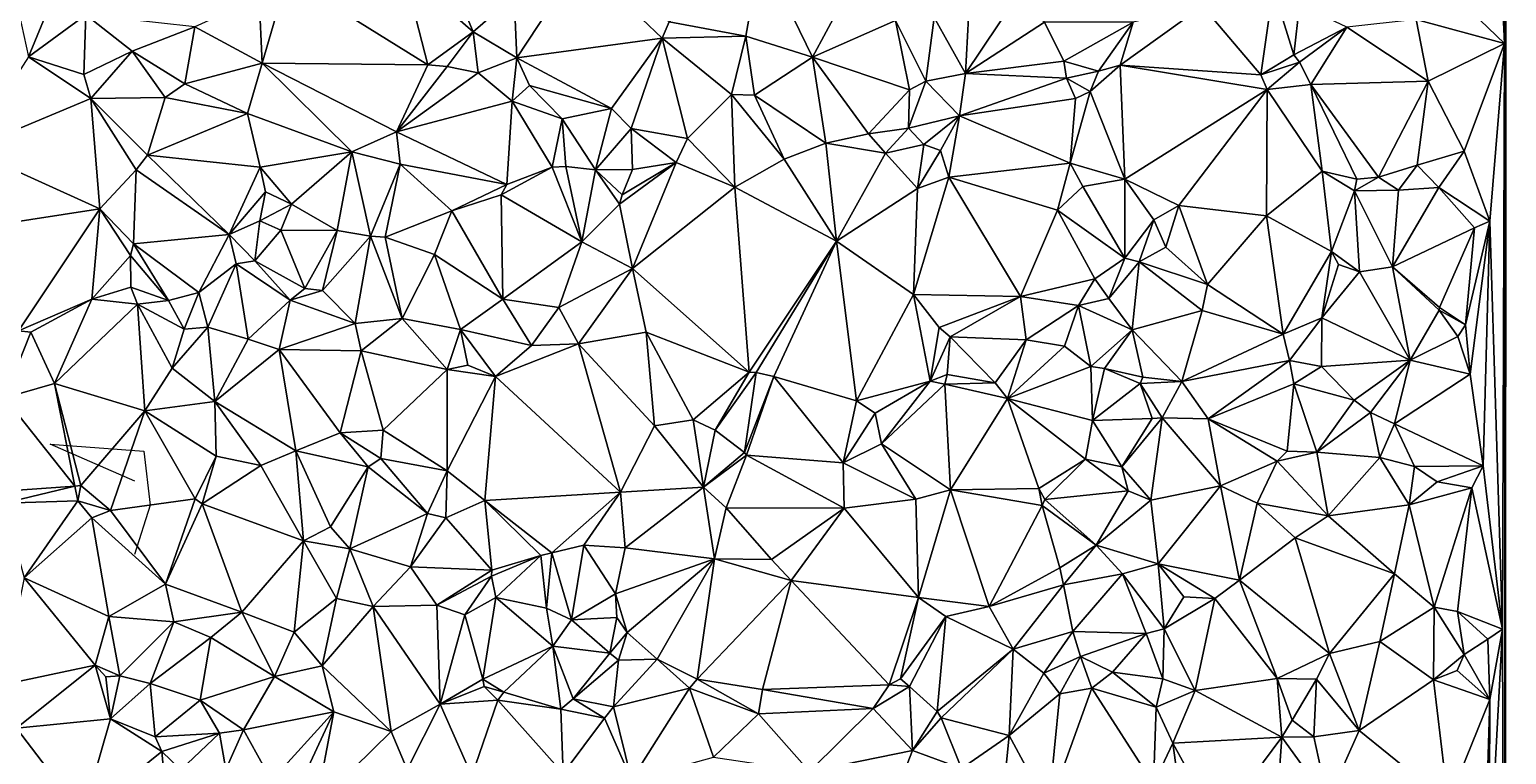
# Model space of a CAD drawing. Header units: metres. Extents: x -15 to 15, y -15 to 14.9.
# Drawn here: x -3.35 to 14.98, y -5.2 to 3.79 of the extents above; entities that cross this region are included whole.
import ezdxf

# ---------------------------------------------------------------- set-up
doc = ezdxf.new("R2010")
doc.units = ezdxf.units.M
doc.layers.add('CRACKS', color=1, linetype='Continuous')
doc.layers.add('STREET_MESH', color=7, linetype='Continuous')

msp = doc.modelspace()

# ---------------------------------------------------------------- linework, layer by layer
at = {"layer": 'CRACKS'}
msp.add_polyline3d([(-2.038, -1.812, 0.1), (-3.089, -1.355, 0.1), (-1.926, -1.44, 0.1), (-1.847, -2.111, 0.1), (-2.041, -2.725, 0.1)], dxfattribs=at)
at = {"layer": 'STREET_MESH'}
for points in [[(14.891, 5.131), (14.961, 3.619), (14.984, 7.449)], [(14.961, 3.619), (14.969, -14.128), (14.984, 7.449)], [(14.154, 4.396), (14.961, 3.619), (14.891, 5.131)], [(1.698, 4.873), (1.3, 4.518), (2.159, 3.762)], [(1.698, 4.873), (2.159, 3.762), (2.668, 4.208)], [(4.594, 3.889), (5.546, 3.71), (5.731, 4.767)], [(5.546, 3.71), (6.373, 3.448), (5.731, 4.767)], [(6.373, 3.448), (6.88, 4.398), (5.731, 4.767)], [(-2.907, 4.549), (-3.618, 4.65), (-3.359, 3.452)], [(3.495, 4.65), (2.668, 4.208), (2.703, 3.439)], [(3.495, 4.65), (2.703, 3.439), (4.506, 3.686)], [(4.594, 3.889), (3.495, 4.65), (4.506, 3.686)], [(-2.646, 3.974), (-2.907, 4.549), (-3.359, 3.452)], [(-0.149, 4.441), (-0.494, 4.188), (-0.458, 3.376)], [(1.597, 3.355), (-0.149, 4.441), (-0.458, 3.376)], [(1.3, 4.518), (-0.149, 4.441), (1.597, 3.355)], [(2.159, 3.762), (1.3, 4.518), (1.597, 3.355)], [(7.403, 3.904), (6.88, 4.398), (6.373, 3.448)], [(12.089, 4.307), (11.211, 4.081), (11.937, 3.228)], [(12.345, 3.479), (12.089, 4.307), (11.937, 3.228)], [(12.089, 4.307), (12.345, 3.479), (12.415, 4.098)], [(14.154, 4.396), (13.864, 3.916), (14.961, 3.619)], [(-0.494, 4.188), (-1.293, 3.827), (-0.458, 3.376)], [(2.668, 4.208), (2.159, 3.762), (2.703, 3.439)], [(8.322, 4.178), (7.883, 3.943), (8.272, 3.247)], [(8.895, 4.182), (8.322, 4.178), (8.272, 3.247)], [(9.249, 3.882), (8.895, 4.182), (8.272, 3.247)], [(11.211, 4.081), (10.191, 3.35), (11.937, 3.228)], [(10.191, 3.35), (11.211, 4.081), (10.351, 3.883)], [(12.345, 3.479), (13.002, 3.822), (12.415, 4.098)], [(-2.67, 3.233), (-2.646, 3.974), (-3.359, 3.452)], [(-2.646, 3.974), (-2.67, 3.233), (-2.072, 3.523)], [(-1.293, 3.827), (-2.646, 3.974), (-2.072, 3.523)], [(5.546, 3.71), (4.594, 3.889), (4.506, 3.686)], [(7.576, 3.044), (7.403, 3.904), (6.373, 3.448)], [(7.883, 3.943), (7.403, 3.904), (7.778, 3.153)], [(7.778, 3.153), (7.403, 3.904), (7.576, 3.044)], [(7.883, 3.943), (7.778, 3.153), (8.272, 3.247)], [(9.493, 3.398), (9.249, 3.882), (8.272, 3.247)], [(9.249, 3.882), (9.493, 3.398), (10.351, 3.883)], [(9.493, 3.398), (9.92, 3.276), (10.351, 3.883)], [(9.92, 3.276), (10.191, 3.35), (10.351, 3.883)], [(13.002, 3.822), (14.012, 3.152), (13.864, 3.916)], [(13.864, 3.916), (14.012, 3.152), (14.961, 3.619)], [(-1.419, 3.117), (-1.293, 3.827), (-2.072, 3.523)], [(-1.293, 3.827), (-1.419, 3.117), (-0.458, 3.376)], [(2.159, 3.762), (1.597, 3.355), (1.839, 3.334)], [(2.221, 3.253), (2.159, 3.762), (1.839, 3.334)], [(2.159, 3.762), (2.221, 3.253), (2.703, 3.439)], [(2.703, 3.439), (3.879, 2.811), (4.506, 3.686)], [(3.879, 2.811), (4.121, 2.562), (4.506, 3.686)], [(4.121, 2.562), (4.821, 2.439), (4.506, 3.686)], [(5.367, 2.984), (5.546, 3.71), (4.506, 3.686)], [(4.821, 2.439), (5.367, 2.984), (4.506, 3.686)], [(5.653, 2.978), (5.546, 3.71), (5.367, 2.984)], [(5.546, 3.71), (5.653, 2.978), (6.373, 3.448)], [(13.002, 3.822), (12.345, 3.479), (12.417, 3.387)], [(12.555, 3.109), (13.002, 3.822), (12.417, 3.387)], [(13.002, 3.822), (12.555, 3.109), (14.012, 3.152)], [(-2.072, 3.523), (-2.67, 3.233), (-2.586, 2.938)], [(-1.663, 2.948), (-2.072, 3.523), (-2.586, 2.938)], [(-1.663, 2.948), (-1.419, 3.117), (-2.072, 3.523)], [(14.012, 3.152), (14.458, 2.282), (14.961, 3.619)], [(14.458, 2.282), (14.776, 1.412), (14.961, 3.619)], [(14.961, 3.619), (14.776, 1.412), (14.933, -3.648)], [(14.969, -14.128), (14.961, 3.619), (14.933, -3.648)], [(-2.586, 2.938), (-3.359, 3.452), (-4.098, 2.304)], [(-2.67, 3.233), (-3.359, 3.452), (-2.586, 2.938)], [(-1.419, 3.117), (-0.64, 2.75), (-0.458, 3.376)], [(-0.64, 2.75), (0.655, 2.273), (-0.458, 3.376)], [(1.209, 2.521), (1.597, 3.355), (-0.458, 3.376)], [(0.655, 2.273), (1.209, 2.521), (-0.458, 3.376)], [(1.597, 3.355), (1.209, 2.521), (1.839, 3.334)], [(1.209, 2.521), (2.221, 3.253), (1.839, 3.334)], [(2.221, 3.253), (2.645, 2.903), (2.703, 3.439)], [(2.645, 2.903), (2.86, 3.099), (2.703, 3.439)], [(2.86, 3.099), (3.879, 2.811), (2.703, 3.439)], [(6.373, 3.448), (5.653, 2.978), (6.539, 2.383)], [(7.066, 2.497), (6.373, 3.448), (6.539, 2.383)], [(7.066, 2.497), (7.576, 3.044), (6.373, 3.448)], [(9.524, 3.188), (9.493, 3.398), (8.272, 3.247)], [(9.493, 3.398), (9.524, 3.188), (9.92, 3.276)], [(10.191, 3.35), (9.816, 3.025), (10.249, 1.933)], [(9.92, 3.276), (9.816, 3.025), (10.191, 3.35)], [(12.016, 3.048), (10.191, 3.35), (10.249, 1.933)], [(10.191, 3.35), (12.016, 3.048), (11.937, 3.228)], [(12.417, 3.387), (12.345, 3.479), (11.937, 3.228)], [(12.016, 3.048), (12.417, 3.387), (11.937, 3.228)], [(12.555, 3.109), (12.417, 3.387), (12.016, 3.048)], [(-1.663, 2.948), (-0.64, 2.75), (-1.419, 3.117)], [(2.645, 2.903), (2.221, 3.253), (1.209, 2.521)], [(7.562, 2.567), (7.778, 3.153), (7.576, 3.044)], [(7.778, 3.153), (7.562, 2.567), (8.195, 2.723)], [(7.778, 3.153), (8.195, 2.723), (8.272, 3.247)], [(8.195, 2.723), (9.524, 3.188), (8.272, 3.247)], [(9.634, 2.937), (9.524, 3.188), (8.195, 2.723)], [(9.92, 3.276), (9.524, 3.188), (9.816, 3.025)], [(9.524, 3.188), (9.634, 2.937), (9.816, 3.025)], [(12.555, 3.109), (13.395, 1.959), (14.012, 3.152)], [(13.395, 1.959), (13.876, 2.11), (14.012, 3.152)], [(13.876, 2.11), (14.458, 2.282), (14.012, 3.152)], [(-2.473, 1.568), (-2.586, 2.938), (-4.098, 2.304)], [(-1.663, 2.948), (-2.586, 2.938), (-1.883, 2.234)], [(-2.586, 2.938), (-2.023, 2.052), (-1.883, 2.234)], [(-2.473, 1.568), (-2.023, 2.052), (-2.586, 2.938)], [(-0.64, 2.75), (-1.663, 2.948), (-1.883, 2.234)], [(3.267, 2.685), (2.86, 3.099), (2.645, 2.903)], [(2.86, 3.099), (3.267, 2.685), (3.879, 2.811)], [(4.821, 2.439), (5.408, 1.834), (5.367, 2.984)], [(5.408, 1.834), (6.02, 2.182), (5.367, 2.984)], [(6.02, 2.182), (5.653, 2.978), (5.367, 2.984)], [(5.653, 2.978), (6.02, 2.182), (6.539, 2.383)], [(7.066, 2.497), (7.562, 2.567), (7.576, 3.044)], [(9.634, 2.937), (8.195, 2.723), (9.568, 2.134)], [(9.816, 3.025), (9.568, 2.134), (10.249, 1.933)], [(9.816, 3.025), (9.634, 2.937), (9.568, 2.134)], [(10.919, 1.609), (12.016, 3.048), (10.249, 1.933)], [(10.919, 1.609), (12.006, 1.48), (12.016, 3.048)], [(12.016, 3.048), (12.006, 1.48), (12.699, 2.035)], [(12.555, 3.109), (12.016, 3.048), (12.699, 2.035)], [(13.127, 1.935), (12.555, 3.109), (12.699, 2.035)], [(13.395, 1.959), (12.555, 3.109), (13.127, 1.935)], [(-0.483, 2.084), (-0.64, 2.75), (-1.883, 2.234)], [(0.655, 2.273), (-0.64, 2.75), (-0.483, 2.084)], [(2.645, 2.903), (1.209, 2.521), (2.577, 1.869)], [(3.141, 2.082), (2.645, 2.903), (2.577, 1.869)], [(3.141, 2.082), (3.267, 2.685), (2.645, 2.903)], [(3.267, 2.685), (3.679, 2.049), (3.879, 2.811)], [(3.679, 2.049), (4.121, 2.562), (3.879, 2.811)], [(3.267, 2.685), (3.141, 2.082), (3.312, 2.092)], [(3.679, 2.049), (3.267, 2.685), (3.312, 2.092)], [(7.277, 2.256), (7.562, 2.567), (7.066, 2.497)], [(7.562, 2.567), (7.277, 2.256), (7.755, 2.366)], [(7.562, 2.567), (7.755, 2.366), (8.195, 2.723)], [(7.755, 2.366), (7.961, 2.29), (8.195, 2.723)], [(8.195, 2.723), (7.961, 2.29), (8.063, 1.959)], [(9.568, 2.134), (8.195, 2.723), (8.063, 1.959)], [(1.209, 2.521), (0.655, 2.273), (1.253, 2.12)], [(2.577, 1.869), (1.209, 2.521), (1.253, 2.12)], [(4.121, 2.562), (3.679, 2.049), (4.139, 2.054)], [(4.121, 2.562), (4.679, 2.142), (4.821, 2.439)], [(4.679, 2.142), (4.121, 2.562), (4.139, 2.054)], [(4.821, 2.439), (4.679, 2.142), (5.408, 1.834)], [(6.02, 2.182), (6.669, 1.165), (6.539, 2.383)], [(7.277, 2.256), (7.066, 2.497), (6.539, 2.383)], [(6.669, 1.165), (7.277, 2.256), (6.539, 2.383)], [(-4.644, 1.233), (-2.473, 1.568), (-4.098, 2.304)], [(-2.023, 2.052), (-0.866, 1.248), (-1.883, 2.234)], [(-0.866, 1.248), (-0.483, 2.084), (-1.883, 2.234)], [(0.655, 2.273), (-0.483, 2.084), (-0.094, 1.624)], [(0.474, 1.298), (0.655, 2.273), (-0.094, 1.624)], [(0.655, 2.273), (0.474, 1.298), (0.887, 1.226)], [(0.655, 2.273), (0.887, 1.226), (1.253, 2.12)], [(7.676, 1.821), (7.277, 2.256), (6.669, 1.165)], [(7.277, 2.256), (7.676, 1.821), (7.755, 2.366)], [(7.676, 1.821), (7.961, 2.29), (7.755, 2.366)], [(7.961, 2.29), (7.676, 1.821), (8.063, 1.959)], [(14.458, 2.282), (13.876, 2.11), (14.146, 1.832)], [(14.776, 1.412), (14.458, 2.282), (14.146, 1.832)], [(-2.473, 1.568), (-2.056, 1.132), (-2.023, 2.052)], [(-2.056, 1.132), (-0.866, 1.248), (-2.023, 2.052)], [(-0.866, 1.248), (-0.415, 1.779), (-0.483, 2.084)], [(-0.483, 2.084), (-0.415, 1.779), (-0.094, 1.624)], [(0.887, 1.226), (1.067, 1.214), (1.253, 2.12)], [(1.067, 1.214), (1.895, 1.542), (1.253, 2.12)], [(1.895, 1.542), (2.577, 1.869), (1.253, 2.12)], [(3.141, 2.082), (2.507, 1.742), (3.509, 1.157)], [(2.507, 1.742), (3.141, 2.082), (2.577, 1.869)], [(3.141, 2.082), (3.509, 1.157), (3.312, 2.092)], [(3.509, 1.157), (3.679, 2.049), (3.312, 2.092)], [(3.978, 1.623), (3.679, 2.049), (3.509, 1.157)], [(4.139, 2.054), (3.679, 2.049), (4.011, 1.742)], [(3.679, 2.049), (3.978, 1.623), (4.011, 1.742)], [(3.978, 1.623), (4.679, 2.142), (4.011, 1.742)], [(4.679, 2.142), (3.978, 1.623), (4.137, 0.828)], [(4.679, 2.142), (4.139, 2.054), (4.011, 1.742)], [(4.679, 2.142), (4.137, 0.828), (5.408, 1.834)], [(6.02, 2.182), (5.408, 1.834), (6.669, 1.165)], [(9.412, 1.551), (9.568, 2.134), (8.063, 1.959)], [(9.412, 1.551), (9.725, 1.844), (9.568, 2.134)], [(9.568, 2.134), (9.725, 1.844), (10.249, 1.933)], [(12.006, 1.48), (12.812, 1.039), (12.699, 2.035)], [(12.812, 1.039), (13.098, 1.791), (12.699, 2.035)], [(13.098, 1.791), (13.127, 1.935), (12.699, 2.035)], [(13.876, 2.11), (13.395, 1.959), (13.646, 1.799)], [(13.876, 2.11), (13.646, 1.799), (14.146, 1.832)], [(1.895, 1.542), (2.507, 1.742), (2.577, 1.869)], [(4.137, 0.828), (5.586, -0.461), (5.408, 1.834)], [(5.408, 1.834), (5.586, -0.461), (6.669, 1.165)], [(7.676, 1.821), (7.625, 0.502), (8.063, 1.959)], [(7.625, 0.502), (8.955, 0.48), (8.063, 1.959)], [(8.955, 0.48), (9.412, 1.551), (8.063, 1.959)], [(10.246, 0.953), (9.725, 1.844), (9.412, 1.551)], [(9.725, 1.844), (10.246, 0.953), (10.249, 1.933)], [(10.246, 0.953), (10.609, 1.43), (10.249, 1.933)], [(10.609, 1.43), (10.919, 1.609), (10.249, 1.933)], [(13.395, 1.959), (13.098, 1.791), (13.646, 1.799)], [(13.098, 1.791), (13.395, 1.959), (13.127, 1.935)], [(-0.866, 1.248), (-0.487, 1.419), (-0.415, 1.779)], [(-0.415, 1.779), (-0.487, 1.419), (-0.094, 1.624)], [(2.507, 1.742), (1.895, 1.542), (2.528, 0.447)], [(3.509, 1.157), (2.507, 1.742), (2.528, 0.447)], [(7.625, 0.502), (7.676, 1.821), (6.669, 1.165)], [(13.16, 0.786), (13.098, 1.791), (12.812, 1.039)], [(13.646, 1.799), (13.098, 1.791), (13.569, 0.848)], [(13.098, 1.791), (13.16, 0.786), (13.569, 0.848)], [(14.146, 1.832), (13.646, 1.799), (13.569, 0.848)], [(14.589, 1.33), (14.146, 1.832), (13.569, 0.848)], [(14.589, 1.33), (14.776, 1.412), (14.146, 1.832)], [(-4.644, 1.233), (-3.481, 0.051), (-2.473, 1.568)], [(-2.473, 1.568), (-3.481, 0.051), (-2.57, 0.447)], [(-2.093, 0.988), (-2.473, 1.568), (-2.57, 0.447)], [(-2.093, 0.988), (-2.056, 1.132), (-2.473, 1.568)], [(-0.487, 1.419), (-0.225, 1.301), (-0.094, 1.624)], [(-0.225, 1.301), (0.474, 1.298), (-0.094, 1.624)], [(1.895, 1.542), (1.067, 1.214), (1.682, 1)], [(2.528, 0.447), (1.895, 1.542), (1.682, 1)], [(4.137, 0.828), (3.978, 1.623), (3.509, 1.157)], [(9.412, 1.551), (8.955, 0.48), (9.877, 0.697)], [(10.246, 0.953), (9.412, 1.551), (9.877, 0.697)], [(10.919, 1.609), (10.609, 1.43), (10.755, 1.093)], [(11.273, 0.629), (10.919, 1.609), (10.755, 1.093)], [(11.273, 0.629), (12.006, 1.48), (10.919, 1.609)], [(12.006, 1.48), (11.273, 0.629), (12.212, 0.011)], [(12.812, 1.039), (12.006, 1.48), (12.212, 0.011)], [(-0.551, 0.923), (-0.487, 1.419), (-0.866, 1.248)], [(-0.225, 1.301), (-0.487, 1.419), (-0.551, 0.923)], [(-0.225, 1.301), (-0.551, 0.923), (0.072, 0.579)], [(0.474, 1.298), (-0.225, 1.301), (0.072, 0.579)], [(0.474, 1.298), (0.072, 0.579), (0.292, 0.552)], [(0.887, 1.226), (0.474, 1.298), (0.292, 0.552)], [(10.246, 0.953), (10.426, 0.909), (10.609, 1.43)], [(10.609, 1.43), (10.426, 0.909), (10.755, 1.093)], [(14.152, 0.343), (14.589, 1.33), (13.569, 0.848)], [(14.589, 1.33), (14.152, 0.343), (14.475, 0.128)], [(14.532, -0.486), (14.776, 1.412), (14.475, 0.128)], [(14.776, 1.412), (14.589, 1.33), (14.475, 0.128)], [(14.695, -1.622), (14.776, 1.412), (14.532, -0.486)], [(14.776, 1.412), (14.695, -1.622), (14.933, -3.648)], [(-1.62, 0.43), (-2.056, 1.132), (-2.093, 0.988)], [(-1.245, 0.527), (-0.866, 1.248), (-2.056, 1.132)], [(-1.62, 0.43), (-1.245, 0.527), (-2.056, 1.132)], [(-1.245, 0.527), (-0.781, 0.883), (-0.866, 1.248)], [(-0.781, 0.883), (-0.551, 0.923), (-0.866, 1.248)], [(0.696, 0.145), (0.887, 1.226), (0.292, 0.552)], [(0.696, 0.145), (1.278, 0.207), (0.887, 1.226)], [(1.278, 0.207), (1.067, 1.214), (0.887, 1.226)], [(1.067, 1.214), (1.278, 0.207), (1.682, 1)], [(3.224, 0.344), (3.509, 1.157), (2.528, 0.447)], [(3.224, 0.344), (4.137, 0.828), (3.509, 1.157)], [(5.586, -0.461), (5.672, -0.465), (6.669, 1.165)], [(5.672, -0.465), (5.893, -0.514), (6.669, 1.165)], [(5.893, -0.514), (6.916, -0.817), (6.669, 1.165)], [(6.916, -0.817), (7.625, 0.502), (6.669, 1.165)], [(-2.088, 0.593), (-2.093, 0.988), (-2.57, 0.447)], [(-2.088, 0.593), (-1.62, 0.43), (-2.093, 0.988)], [(-0.551, 0.923), (-0.781, 0.883), (-0.109, 0.434)], [(0.072, 0.579), (-0.551, 0.923), (-0.109, 0.434)], [(1.278, 0.207), (2.004, 0.068), (1.682, 1)], [(2.004, 0.068), (2.528, 0.447), (1.682, 1)], [(10.049, 0.456), (10.246, 0.953), (9.877, 0.697)], [(10.049, 0.456), (10.426, 0.909), (10.246, 0.953)], [(10.426, 0.909), (11.273, 0.629), (10.755, 1.093)], [(12.694, 0.215), (12.812, 1.039), (12.212, 0.011)], [(12.694, 0.215), (12.9, 0.875), (12.812, 1.039)], [(12.9, 0.875), (13.16, 0.786), (12.812, 1.039)], [(-0.781, 0.883), (-1.245, 0.527), (-1.132, 0.1)], [(-0.781, 0.883), (-1.132, 0.1), (-0.632, -0.05)], [(-0.781, 0.883), (-0.632, -0.05), (-0.109, 0.434)], [(4.137, 0.828), (3.224, 0.344), (3.469, -0.108)], [(4.137, 0.828), (3.469, -0.108), (4.306, 0.038)], [(5.586, -0.461), (4.137, 0.828), (4.306, 0.038)], [(10.049, 0.456), (10.337, 0.066), (10.426, 0.909)], [(10.426, 0.909), (10.337, 0.066), (11.208, 0.305)], [(10.426, 0.909), (11.208, 0.305), (11.273, 0.629)], [(13.16, 0.786), (12.9, 0.875), (12.694, 0.215)], [(13.16, 0.786), (12.694, 0.215), (13.789, -0.312)], [(13.569, 0.848), (13.16, 0.786), (13.789, -0.312)], [(14.151, 0.31), (13.569, 0.848), (13.789, -0.312)], [(14.151, 0.31), (14.152, 0.343), (13.569, 0.848)], [(-2.007, 0.385), (-2.088, 0.593), (-2.57, 0.447)], [(-1.62, 0.43), (-2.088, 0.593), (-2.007, 0.385)], [(0.292, 0.552), (0.072, 0.579), (-0.109, 0.434)], [(0.696, 0.145), (0.292, 0.552), (-0.109, 0.434)], [(8.955, 0.48), (9.671, 0.369), (9.877, 0.697)], [(9.671, 0.369), (10.049, 0.456), (9.877, 0.697)], [(11.273, 0.629), (11.208, 0.305), (12.212, 0.011)], [(-3.481, 0.051), (-3.327, 0.035), (-2.57, 0.447)], [(-3.327, 0.035), (-3.037, -0.599), (-2.57, 0.447)], [(-3.037, -0.599), (-2.007, 0.385), (-2.57, 0.447)], [(-2.007, 0.385), (-3.037, -0.599), (-1.914, -0.94)], [(-1.62, 0.43), (-2.007, 0.385), (-1.428, 0.074)], [(-1.575, -0.411), (-2.007, 0.385), (-1.914, -0.94)], [(-2.007, 0.385), (-1.575, -0.411), (-1.428, 0.074)], [(-1.245, 0.527), (-1.62, 0.43), (-1.428, 0.074)], [(-1.132, 0.1), (-1.245, 0.527), (-1.428, 0.074)], [(-0.109, 0.434), (-0.632, -0.05), (-0.246, -0.179)], [(0.696, 0.145), (-0.109, 0.434), (-0.246, -0.179)], [(2.004, 0.068), (2.886, -0.128), (2.528, 0.447)], [(2.886, -0.128), (3.224, 0.344), (2.528, 0.447)], [(6.916, -0.817), (7.834, -0.57), (7.625, 0.502)], [(7.834, -0.57), (7.944, 0.096), (7.625, 0.502)], [(7.944, 0.096), (8.955, 0.48), (7.625, 0.502)], [(7.944, 0.096), (8.08, -0.021), (8.955, 0.48)], [(8.955, 0.48), (8.08, -0.021), (9.024, -0.061)], [(9.671, 0.369), (8.955, 0.48), (9.024, -0.061)], [(9.501, -0.136), (9.671, 0.369), (9.024, -0.061)], [(9.671, 0.369), (9.501, -0.136), (9.827, -0.39)], [(10.337, 0.066), (10.049, 0.456), (9.671, 0.369)], [(10.337, 0.066), (9.671, 0.369), (9.827, -0.39)], [(0.769, -0.197), (1.278, 0.207), (0.696, 0.145)], [(0.769, -0.197), (1.839, -0.427), (1.278, 0.207)], [(1.278, 0.207), (1.839, -0.427), (2.004, 0.068)], [(3.224, 0.344), (2.886, -0.128), (3.469, -0.108)], [(11.208, 0.305), (10.337, 0.066), (10.954, -0.575)], [(12.212, 0.011), (11.208, 0.305), (10.954, -0.575)], [(12.29, -0.314), (12.694, 0.215), (12.212, 0.011)], [(12.694, 0.215), (12.29, -0.314), (12.687, -0.391)], [(12.694, 0.215), (12.687, -0.391), (13.789, -0.312)], [(14.379, -0.019), (14.151, 0.31), (13.789, -0.312)], [(14.152, 0.343), (14.151, 0.31), (14.475, 0.128)], [(14.151, 0.31), (14.379, -0.019), (14.475, 0.128)], [(-3.481, 0.051), (-3.65, -0.78), (-3.327, 0.035)], [(-3.327, 0.035), (-3.65, -0.78), (-3.037, -0.599)], [(-1.132, 0.1), (-1.575, -0.411), (-1.046, -0.825)], [(-1.575, -0.411), (-1.132, 0.1), (-1.428, 0.074)], [(-0.632, -0.05), (-1.132, 0.1), (-1.046, -0.825)], [(0.769, -0.197), (0.696, 0.145), (-0.246, -0.179)], [(1.839, -0.427), (2.096, -0.372), (2.004, 0.068)], [(2.886, -0.128), (2.004, 0.068), (2.439, -0.512)], [(2.004, 0.068), (2.096, -0.372), (2.439, -0.512)], [(3.469, -0.108), (4.412, -1.126), (4.306, 0.038)], [(4.412, -1.126), (4.89, -1.05), (4.306, 0.038)], [(4.89, -1.05), (5.586, -0.461), (4.306, 0.038)], [(7.944, 0.096), (7.834, -0.57), (8.08, -0.021)], [(9.995, -0.416), (10.337, 0.066), (9.827, -0.39)], [(9.995, -0.416), (10.47, -0.523), (10.337, 0.066)], [(10.337, 0.066), (10.47, -0.523), (10.954, -0.575)], [(12.29, -0.314), (12.212, 0.011), (10.954, -0.575)], [(14.379, -0.019), (14.532, -0.486), (14.475, 0.128)], [(-0.632, -0.05), (-1.046, -0.825), (-0.246, -0.179)], [(-1.046, -0.825), (-0.041, -1.436), (-0.246, -0.179)], [(-0.041, -1.436), (0.512, -1.213), (-0.246, -0.179)], [(0.512, -1.213), (0.769, -0.197), (-0.246, -0.179)], [(3.987, -1.95), (3.469, -0.108), (2.439, -0.512)], [(3.469, -0.108), (2.886, -0.128), (2.439, -0.512)], [(3.469, -0.108), (3.987, -1.95), (4.412, -1.126)], [(7.834, -0.57), (8.045, -0.489), (8.08, -0.021)], [(8.045, -0.489), (8.637, -0.592), (8.08, -0.021)], [(8.08, -0.021), (8.637, -0.592), (9.024, -0.061)], [(8.637, -0.592), (8.791, -0.786), (9.024, -0.061)], [(8.791, -0.786), (9.501, -0.136), (9.024, -0.061)], [(9.501, -0.136), (8.791, -0.786), (9.827, -0.39)], [(14.532, -0.486), (14.379, -0.019), (13.789, -0.312)], [(0.512, -1.213), (1.043, -1.182), (0.769, -0.197)], [(0.769, -0.197), (1.043, -1.182), (1.839, -0.427)], [(11.284, -1.041), (12.29, -0.314), (10.954, -0.575)], [(12.345, -0.607), (12.29, -0.314), (11.284, -1.041)], [(12.29, -0.314), (12.345, -0.607), (12.687, -0.391)], [(12.687, -0.391), (13.095, -0.808), (13.789, -0.312)], [(13.095, -0.808), (13.297, -0.962), (13.789, -0.312)], [(13.297, -0.962), (13.596, -1.102), (13.789, -0.312)], [(13.596, -1.102), (14.532, -0.486), (13.789, -0.312)], [(-1.046, -0.825), (-1.575, -0.411), (-1.914, -0.94)], [(1.839, -0.427), (1.043, -1.182), (1.836, -1.685)], [(1.839, -0.427), (1.836, -1.685), (2.439, -0.512)], [(2.439, -0.512), (1.836, -1.685), (2.304, -2.051)], [(2.096, -0.372), (1.839, -0.427), (2.439, -0.512)], [(3.987, -1.95), (2.439, -0.512), (2.304, -2.051)], [(4.89, -1.05), (5.162, -1.182), (5.586, -0.461)], [(5.586, -0.461), (5.162, -1.182), (5.672, -0.465)], [(5.162, -1.182), (5.528, -1.457), (5.672, -0.465)], [(5.528, -1.457), (5.893, -0.514), (5.672, -0.465)], [(5.893, -0.514), (5.528, -1.457), (5.553, -1.492)], [(6.753, -1.587), (5.893, -0.514), (5.553, -1.492)], [(6.753, -1.587), (6.916, -0.817), (5.893, -0.514)], [(8.045, -0.489), (7.834, -0.57), (8.014, -0.61)], [(8.637, -0.592), (8.045, -0.489), (8.014, -0.61)], [(9.827, -0.39), (8.791, -0.786), (9.848, -1.062)], [(9.995, -0.416), (9.827, -0.39), (9.848, -1.062)], [(10.44, -0.602), (9.995, -0.416), (9.848, -1.062)], [(9.995, -0.416), (10.44, -0.602), (10.47, -0.523)], [(10.47, -0.523), (10.44, -0.602), (10.954, -0.575)], [(12.345, -0.607), (13.095, -0.808), (12.687, -0.391)], [(13.596, -1.102), (14.695, -1.622), (14.532, -0.486)], [(-3.65, -0.78), (-2.784, -1.874), (-3.037, -0.599)], [(-3.037, -0.599), (-2.71, -1.865), (-1.914, -0.94)], [(-2.784, -1.874), (-2.71, -1.865), (-3.037, -0.599)], [(7.149, -0.968), (7.834, -0.57), (6.916, -0.817)], [(7.23, -1.351), (7.834, -0.57), (7.149, -0.968)], [(8.014, -0.61), (7.834, -0.57), (7.23, -1.351)], [(8.014, -0.61), (7.23, -1.351), (8.086, -1.921)], [(8.637, -0.592), (8.014, -0.61), (8.791, -0.786)], [(8.791, -0.786), (8.014, -0.61), (8.086, -1.921)], [(10.588, -1.036), (10.44, -0.602), (9.848, -1.062)], [(10.44, -0.602), (10.711, -1.027), (10.954, -0.575)], [(10.44, -0.602), (10.588, -1.036), (10.711, -1.027)], [(10.711, -1.027), (11.284, -1.041), (10.954, -0.575)], [(12.261, -1.44), (12.345, -0.607), (11.284, -1.041)], [(12.345, -0.607), (12.261, -1.44), (12.629, -1.453)], [(13.095, -0.808), (12.345, -0.607), (12.629, -1.453)], [(-2.784, -1.874), (-3.65, -0.78), (-3.669, -1.936)], [(-1.027, -1.502), (-1.046, -0.825), (-1.914, -0.94)], [(-0.473, -1.618), (-1.046, -0.825), (-1.027, -1.502)], [(-0.473, -1.618), (-0.041, -1.436), (-1.046, -0.825)], [(7.149, -0.968), (6.916, -0.817), (6.753, -1.587)], [(9.181, -1.903), (8.791, -0.786), (8.086, -1.921)], [(8.791, -0.786), (9.759, -1.542), (9.848, -1.062)], [(9.759, -1.542), (8.791, -0.786), (9.181, -1.903)], [(13.095, -0.808), (12.629, -1.453), (13.297, -0.962)], [(-2.71, -1.865), (-2.341, -2.176), (-1.914, -0.94)], [(-2.341, -2.176), (-1.291, -2.033), (-1.914, -0.94)], [(-1.291, -2.033), (-1.027, -1.502), (-1.914, -0.94)], [(5.021, -1.888), (4.89, -1.05), (4.412, -1.126)], [(5.021, -1.888), (5.162, -1.182), (4.89, -1.05)], [(7.23, -1.351), (7.149, -0.968), (6.753, -1.587)], [(9.759, -1.542), (10.209, -1.634), (9.848, -1.062)], [(10.209, -1.634), (10.588, -1.036), (9.848, -1.062)], [(10.711, -1.027), (10.209, -1.634), (10.569, -2.049)], [(10.588, -1.036), (10.209, -1.634), (10.711, -1.027)], [(11.437, -1.871), (10.711, -1.027), (10.569, -2.049)], [(11.437, -1.871), (11.284, -1.041), (10.711, -1.027)], [(11.437, -1.871), (12.139, -1.566), (11.284, -1.041)], [(12.139, -1.566), (12.261, -1.44), (11.284, -1.041)], [(13.297, -0.962), (12.629, -1.453), (13.411, -1.518)], [(13.596, -1.102), (13.297, -0.962), (13.411, -1.518)], [(0.858, -1.637), (0.512, -1.213), (-0.041, -1.436)], [(1.043, -1.182), (0.512, -1.213), (1.015, -1.53)], [(1.015, -1.53), (0.512, -1.213), (0.858, -1.637)], [(1.043, -1.182), (1.015, -1.53), (1.836, -1.685)], [(3.987, -1.95), (5.021, -1.888), (4.412, -1.126)], [(5.021, -1.888), (5.528, -1.457), (5.162, -1.182)], [(13.844, -1.629), (13.596, -1.102), (13.411, -1.518)], [(14.695, -1.622), (13.596, -1.102), (13.844, -1.629)], [(0.055, -2.555), (-0.041, -1.436), (-0.473, -1.618)], [(-0.041, -1.436), (0.055, -2.555), (0.389, -2.378)], [(0.858, -1.637), (-0.041, -1.436), (0.389, -2.378)], [(5.528, -1.457), (5.021, -1.888), (5.553, -1.492)], [(7.23, -1.351), (6.753, -1.587), (7.653, -2.035)], [(8.086, -1.921), (7.23, -1.351), (7.653, -2.035)], [(12.261, -1.44), (12.139, -1.566), (12.629, -1.453)], [(12.629, -1.453), (12.139, -1.566), (12.771, -2.243)], [(13.411, -1.518), (12.629, -1.453), (12.771, -2.243)], [(-1.291, -2.033), (-1.201, -2.094), (-1.027, -1.502)], [(-1.201, -2.094), (-0.473, -1.618), (-1.027, -1.502)], [(0.055, -2.555), (-0.473, -1.618), (-1.201, -2.094)], [(0.628, -2.654), (0.858, -1.637), (0.389, -2.378)], [(0.858, -1.637), (0.628, -2.654), (1.594, -2.215)], [(1.015, -1.53), (0.858, -1.637), (1.594, -2.215)], [(1.836, -1.685), (1.015, -1.53), (1.594, -2.215)], [(5.021, -1.888), (5.301, -2.143), (5.553, -1.492)], [(5.301, -2.143), (6.764, -2.15), (5.553, -1.492)], [(6.764, -2.15), (6.753, -1.587), (5.553, -1.492)], [(6.753, -1.587), (6.764, -2.15), (7.653, -2.035)], [(9.254, -2.039), (9.759, -1.542), (9.181, -1.903)], [(9.759, -1.542), (9.254, -2.039), (10.291, -1.934)], [(9.759, -1.542), (10.291, -1.934), (10.209, -1.634)], [(10.209, -1.634), (10.291, -1.934), (10.569, -2.049)], [(11.437, -1.871), (11.889, -2.087), (12.139, -1.566)], [(12.139, -1.566), (11.889, -2.087), (12.771, -2.243)], [(13.776, -2.105), (13.411, -1.518), (12.771, -2.243)], [(13.776, -2.105), (13.844, -1.629), (13.411, -1.518)], [(14.125, -1.822), (13.844, -1.629), (13.776, -2.105)], [(14.125, -1.822), (14.695, -1.622), (13.844, -1.629)], [(14.695, -1.622), (14.125, -1.822), (14.556, -1.896)], [(14.695, -1.622), (14.556, -1.896), (14.933, -3.648)], [(1.821, -2.267), (1.836, -1.685), (1.594, -2.215)], [(1.836, -1.685), (1.821, -2.267), (2.304, -2.051)], [(14.125, -1.822), (13.776, -2.105), (14.556, -1.896)], [(-3.659, -2.087), (-2.784, -1.874), (-3.669, -1.936)], [(-3.659, -2.087), (-2.744, -2.057), (-2.784, -1.874)], [(-2.784, -1.874), (-2.744, -2.057), (-2.71, -1.865)], [(-2.71, -1.865), (-2.744, -2.057), (-2.341, -2.176)], [(3.137, -2.703), (3.987, -1.95), (2.304, -2.051)], [(3.137, -2.703), (3.536, -2.606), (3.987, -1.95)], [(3.536, -2.606), (4.048, -2.642), (3.987, -1.95)], [(4.048, -2.642), (5.021, -1.888), (3.987, -1.95)], [(5.021, -1.888), (4.048, -2.642), (5.157, -2.776)], [(5.301, -2.143), (5.021, -1.888), (5.157, -2.776)], [(7.689, -3.258), (8.086, -1.921), (7.653, -2.035)], [(8.086, -1.921), (7.689, -3.258), (8.565, -3.368)], [(9.222, -2.116), (9.181, -1.903), (8.086, -1.921)], [(9.222, -2.116), (8.086, -1.921), (8.565, -3.368)], [(9.222, -2.116), (9.254, -2.039), (9.181, -1.903)], [(9.254, -2.039), (9.894, -2.607), (10.291, -1.934)], [(10.291, -1.934), (9.894, -2.607), (10.569, -2.049)], [(10.662, -2.839), (11.437, -1.871), (10.569, -2.049)], [(11.437, -1.871), (10.662, -2.839), (11.671, -3.041)], [(11.889, -2.087), (11.437, -1.871), (11.671, -3.041)], [(13.776, -2.105), (14.086, -3.378), (14.556, -1.896)], [(14.086, -3.378), (14.376, -3.432), (14.556, -1.896)], [(14.556, -1.896), (14.376, -3.432), (14.933, -3.648)], [(-2.744, -2.057), (-3.659, -2.087), (-3.412, -3.014)], [(-2.57, -2.269), (-2.744, -2.057), (-3.412, -3.014)], [(-2.744, -2.057), (-2.57, -2.269), (-2.341, -2.176)], [(-2.57, -2.269), (-1.659, -3.091), (-2.341, -2.176)], [(-1.659, -3.091), (-1.291, -2.033), (-2.341, -2.176)], [(-1.201, -2.094), (-1.291, -2.033), (-1.659, -3.091)], [(-0.712, -3.438), (-1.201, -2.094), (-1.659, -3.091)], [(-0.712, -3.438), (0.055, -2.555), (-1.201, -2.094)], [(1.821, -2.267), (2.394, -2.919), (2.304, -2.051)], [(2.394, -2.919), (3.001, -2.736), (2.304, -2.051)], [(3.001, -2.736), (3.137, -2.703), (2.304, -2.051)], [(5.865, -2.787), (5.301, -2.143), (5.157, -2.776)], [(6.764, -2.15), (5.301, -2.143), (5.865, -2.787)], [(6.764, -2.15), (5.865, -2.787), (6.105, -3.046)], [(7.689, -3.258), (6.764, -2.15), (6.105, -3.046)], [(6.764, -2.15), (7.689, -3.258), (7.653, -2.035)], [(9.441, -2.888), (9.222, -2.116), (8.565, -3.368)], [(9.254, -2.039), (9.222, -2.116), (9.894, -2.607)], [(9.894, -2.607), (9.222, -2.116), (9.441, -2.888)], [(9.894, -2.607), (10.662, -2.839), (10.569, -2.049)], [(12.362, -2.516), (11.889, -2.087), (11.671, -3.041)], [(11.889, -2.087), (12.362, -2.516), (12.771, -2.243)], [(13.596, -2.965), (13.776, -2.105), (12.771, -2.243)], [(14.086, -3.378), (13.776, -2.105), (13.596, -2.965)], [(-2.57, -2.269), (-3.412, -3.014), (-2.363, -3.494)], [(-1.659, -3.091), (-2.57, -2.269), (-2.363, -3.494)], [(0.055, -2.555), (0.628, -2.654), (0.389, -2.378)], [(0.628, -2.654), (1.383, -2.875), (1.594, -2.215)], [(1.383, -2.875), (1.821, -2.267), (1.594, -2.215)], [(1.821, -2.267), (1.383, -2.875), (2.394, -2.919)], [(12.362, -2.516), (13.596, -2.965), (12.771, -2.243)], [(0.055, -2.555), (-0.712, -3.438), (-0.059, -3.689)], [(0.465, -3.268), (0.055, -2.555), (-0.059, -3.689)], [(0.628, -2.654), (0.055, -2.555), (0.465, -3.268)], [(12.788, -3.951), (12.362, -2.516), (11.671, -3.041)], [(12.362, -2.516), (12.788, -3.951), (13.596, -2.965)], [(0.919, -3.367), (0.628, -2.654), (0.465, -3.268)], [(1.383, -2.875), (0.628, -2.654), (0.919, -3.367)], [(2.394, -2.919), (2.387, -2.992), (3.001, -2.736)], [(2.387, -2.992), (2.441, -3.258), (3.001, -2.736)], [(2.441, -3.258), (3.071, -3.388), (3.001, -2.736)], [(3.071, -3.388), (3.137, -2.703), (3.001, -2.736)], [(3.071, -3.388), (3.382, -3.535), (3.137, -2.703)], [(3.382, -3.535), (3.536, -2.606), (3.137, -2.703)], [(3.536, -2.606), (3.382, -3.535), (3.929, -3.211)], [(4.048, -2.642), (3.536, -2.606), (3.929, -3.211)], [(5.157, -2.776), (4.048, -2.642), (3.929, -3.211)], [(9.894, -2.607), (9.441, -2.888), (9.485, -3.099)], [(10.218, -2.963), (9.894, -2.607), (9.485, -3.099)], [(9.894, -2.607), (10.218, -2.963), (10.662, -2.839)], [(1.383, -2.875), (0.919, -3.367), (1.71, -3.351)], [(2.394, -2.919), (1.383, -2.875), (1.71, -3.351)], [(2.387, -2.992), (2.394, -2.919), (1.71, -3.351)], [(4.072, -3.691), (5.157, -2.776), (3.929, -3.211)], [(4.072, -3.691), (4.444, -4.021), (5.157, -2.776)], [(5.157, -2.776), (4.444, -4.021), (4.941, -4.272)], [(6.105, -3.046), (5.157, -2.776), (4.941, -4.272)], [(5.865, -2.787), (5.157, -2.776), (6.105, -3.046)], [(9.485, -3.099), (9.441, -2.888), (8.565, -3.368)], [(10.662, -2.839), (10.218, -2.963), (10.735, -3.645)], [(10.979, -3.25), (10.662, -2.839), (10.735, -3.645)], [(10.662, -2.839), (11.363, -3.27), (11.671, -3.041)], [(11.363, -3.27), (10.662, -2.839), (10.979, -3.25)], [(-3.682, -4.34), (-2.53, -4.098), (-3.412, -3.014)], [(-3.412, -3.014), (-2.53, -4.098), (-2.363, -3.494)], [(-1.554, -3.56), (-1.659, -3.091), (-2.363, -3.494)], [(-1.554, -3.56), (-0.712, -3.438), (-1.659, -3.091)], [(2.057, -3.47), (2.387, -2.992), (1.71, -3.351)], [(2.441, -3.258), (2.387, -2.992), (2.057, -3.47)], [(5.751, -4.398), (6.105, -3.046), (4.941, -4.272)], [(5.751, -4.398), (7.323, -4.339), (6.105, -3.046)], [(7.323, -4.339), (7.689, -3.258), (6.105, -3.046)], [(8.863, -3.898), (9.485, -3.099), (8.565, -3.368)], [(8.863, -3.898), (9.604, -3.677), (9.485, -3.099)], [(9.604, -3.677), (10.218, -2.963), (9.485, -3.099)], [(10.218, -2.963), (9.604, -3.677), (10.513, -3.704)], [(10.218, -2.963), (10.513, -3.704), (10.735, -3.645)], [(11.363, -3.27), (12.138, -4.261), (11.671, -3.041)], [(12.138, -4.261), (12.788, -3.951), (11.671, -3.041)], [(12.788, -3.951), (13.412, -3.803), (13.596, -2.965)], [(13.412, -3.803), (14.086, -3.378), (13.596, -2.965)], [(0.288, -4.104), (0.465, -3.268), (-0.059, -3.689)], [(0.288, -4.104), (0.919, -3.367), (0.465, -3.268)], [(2.28, -4.272), (2.441, -3.258), (2.057, -3.47)], [(3.149, -3.861), (2.441, -3.258), (2.28, -4.272)], [(3.149, -3.861), (3.071, -3.388), (2.441, -3.258)], [(3.382, -3.535), (3.944, -3.507), (3.929, -3.211)], [(3.944, -3.507), (4.072, -3.691), (3.929, -3.211)], [(7.465, -4.266), (7.689, -3.258), (7.323, -4.339)], [(7.465, -4.266), (8.025, -3.494), (7.689, -3.258)], [(7.689, -3.258), (8.025, -3.494), (8.565, -3.368)], [(11.363, -3.27), (10.979, -3.25), (10.735, -3.645)], [(11.119, -4.409), (11.363, -3.27), (10.735, -3.645)], [(12.138, -4.261), (11.363, -3.27), (11.119, -4.409)], [(-0.712, -3.438), (-1.554, -3.56), (-1.096, -3.753)], [(-0.712, -3.438), (-1.096, -3.753), (-0.304, -4.238)], [(-0.712, -3.438), (-0.304, -4.238), (-0.059, -3.689)], [(0.919, -3.367), (0.288, -4.104), (1.142, -4.921)], [(0.919, -3.367), (1.749, -4.581), (1.71, -3.351)], [(1.749, -4.581), (0.919, -3.367), (1.142, -4.921)], [(1.749, -4.581), (2.057, -3.47), (1.71, -3.351)], [(1.749, -4.581), (2.28, -4.272), (2.057, -3.47)], [(3.149, -3.861), (3.382, -3.535), (3.071, -3.388)], [(8.025, -3.494), (8.863, -3.898), (8.565, -3.368)], [(13.412, -3.803), (14.077, -4.277), (14.086, -3.378)], [(14.077, -4.277), (14.46, -3.963), (14.086, -3.378)], [(14.086, -3.378), (14.46, -3.963), (14.376, -3.432)], [(14.376, -3.432), (14.752, -3.775), (14.933, -3.648)], [(14.46, -3.963), (14.752, -3.775), (14.376, -3.432)], [(-2.53, -4.098), (-2.226, -4.228), (-2.363, -3.494)], [(-2.226, -4.228), (-1.554, -3.56), (-2.363, -3.494)], [(-1.554, -3.56), (-2.226, -4.228), (-1.849, -4.323)], [(-1.554, -3.56), (-1.849, -4.323), (-1.096, -3.753)], [(3.382, -3.535), (3.149, -3.861), (3.858, -3.946)], [(3.382, -3.535), (3.858, -3.946), (3.944, -3.507)], [(3.944, -3.507), (3.858, -3.946), (4.072, -3.691)], [(7.465, -4.266), (7.577, -4.362), (8.025, -3.494)], [(7.577, -4.362), (7.917, -4.671), (8.025, -3.494)], [(8.025, -3.494), (7.917, -4.671), (8.863, -3.898)], [(10.513, -3.704), (10.72, -4.265), (10.735, -3.645)], [(10.72, -4.265), (11.119, -4.409), (10.735, -3.645)], [(14.752, -3.775), (14.776, -4.522), (14.933, -3.648)], [(14.77, -6.734), (14.969, -14.128), (14.933, -3.648)], [(14.776, -4.522), (14.77, -6.734), (14.933, -3.648)], [(-1.096, -3.753), (-1.849, -4.323), (-1.227, -4.529)], [(-0.304, -4.238), (-1.096, -3.753), (-1.227, -4.529)], [(-0.304, -4.238), (0.288, -4.104), (-0.059, -3.689)], [(3.858, -3.946), (3.963, -4.033), (4.072, -3.691)], [(4.072, -3.691), (3.963, -4.033), (4.444, -4.021)], [(8.863, -3.898), (9.241, -4.197), (9.604, -3.677)], [(9.604, -3.677), (9.241, -4.197), (9.698, -3.987)], [(10.513, -3.704), (9.604, -3.677), (9.698, -3.987)], [(10.094, -4.183), (10.513, -3.704), (9.698, -3.987)], [(10.094, -4.183), (10.72, -4.265), (10.513, -3.704)], [(13.156, -4.908), (13.412, -3.803), (12.788, -3.951)], [(14.077, -4.277), (13.412, -3.803), (13.156, -4.908)], [(14.752, -3.775), (14.46, -3.963), (14.776, -4.522)], [(3.149, -3.861), (2.28, -4.272), (2.542, -4.433)], [(3.249, -4.641), (3.149, -3.861), (2.542, -4.433)], [(3.858, -3.946), (3.149, -3.861), (3.4, -4.516)], [(3.149, -3.861), (3.249, -4.641), (3.4, -4.516)], [(3.963, -4.033), (3.858, -3.946), (3.4, -4.516)], [(4.444, -4.021), (3.901, -4.614), (4.845, -4.381)], [(3.963, -4.033), (3.901, -4.614), (4.444, -4.021)], [(4.444, -4.021), (4.845, -4.381), (4.941, -4.272)], [(7.917, -4.671), (7.97, -4.751), (8.863, -3.898)], [(8.863, -3.898), (7.97, -4.751), (8.811, -4.969)], [(9.241, -4.197), (8.863, -3.898), (8.811, -4.969)], [(9.241, -4.197), (9.442, -4.452), (9.698, -3.987)], [(9.442, -4.452), (9.84, -4.382), (9.698, -3.987)], [(9.84, -4.382), (10.094, -4.183), (9.698, -3.987)], [(12.788, -3.951), (12.138, -4.261), (12.628, -4.27)], [(13.156, -4.908), (12.788, -3.951), (12.628, -4.27)], [(14.374, -4.161), (14.46, -3.963), (14.077, -4.277)], [(14.46, -3.963), (14.374, -4.161), (14.776, -4.522)], [(-2.53, -4.098), (-3.682, -4.34), (-3.507, -4.878)], [(-2.53, -4.098), (-3.507, -4.878), (-2.342, -4.761)], [(-2.399, -4.241), (-2.53, -4.098), (-2.342, -4.761)], [(-2.226, -4.228), (-2.53, -4.098), (-2.399, -4.241)], [(0.43, -4.674), (0.288, -4.104), (-0.304, -4.238)], [(0.288, -4.104), (0.43, -4.674), (1.142, -4.921)], [(3.901, -4.614), (3.963, -4.033), (3.4, -4.516)], [(9.442, -4.452), (9.241, -4.197), (8.811, -4.969)], [(9.84, -4.382), (10.637, -4.617), (10.094, -4.183)], [(10.637, -4.617), (10.72, -4.265), (10.094, -4.183)], [(14.374, -4.161), (14.077, -4.277), (14.776, -4.522)], [(-2.226, -4.228), (-2.399, -4.241), (-2.342, -4.761)], [(-1.849, -4.323), (-2.226, -4.228), (-2.342, -4.761)], [(-1.785, -4.985), (-1.849, -4.323), (-2.342, -4.761)], [(-1.849, -4.323), (-1.785, -4.985), (-1.227, -4.529)], [(-0.688, -4.898), (-0.304, -4.238), (-1.227, -4.529)], [(-0.688, -4.898), (0.43, -4.674), (-0.304, -4.238)], [(1.749, -4.581), (2.297, -4.361), (2.28, -4.272)], [(2.466, -4.529), (2.297, -4.361), (1.749, -4.581)], [(2.28, -4.272), (2.297, -4.361), (2.542, -4.433)], [(2.297, -4.361), (2.466, -4.529), (2.542, -4.433)], [(3.901, -4.614), (4.124, -5.521), (4.845, -4.381)], [(4.845, -4.381), (4.124, -5.521), (5.144, -5.239)], [(4.845, -4.381), (5.7, -4.699), (4.941, -4.272)], [(5.7, -4.699), (4.845, -4.381), (5.144, -5.239)], [(5.7, -4.699), (5.751, -4.398), (4.941, -4.272)], [(5.7, -4.699), (7.126, -4.636), (5.751, -4.398)], [(5.751, -4.398), (7.126, -4.636), (7.323, -4.339)], [(7.126, -4.636), (7.577, -4.362), (7.323, -4.339)], [(7.577, -4.362), (7.126, -4.636), (7.614, -5.155)], [(7.577, -4.362), (7.465, -4.266), (7.323, -4.339)], [(7.917, -4.671), (7.577, -4.362), (7.614, -5.155)], [(9.302, -5.876), (10.604, -5.572), (9.84, -4.382)], [(9.442, -4.452), (9.302, -5.876), (9.84, -4.382)], [(10.604, -5.572), (10.637, -4.617), (9.84, -4.382)], [(10.72, -4.265), (10.637, -4.617), (11.119, -4.409)], [(12.138, -4.261), (11.119, -4.409), (12.195, -4.988)], [(12.138, -4.261), (12.325, -4.781), (12.628, -4.27)], [(12.325, -4.781), (12.138, -4.261), (12.195, -4.988)], [(12.325, -4.781), (12.593, -4.984), (12.628, -4.27)], [(12.593, -4.984), (13.156, -4.908), (12.628, -4.27)], [(14.262, -5.801), (14.077, -4.277), (13.156, -4.908)], [(14.077, -4.277), (14.262, -5.801), (14.776, -4.522)], [(-1.785, -4.985), (-0.986, -4.939), (-1.227, -4.529)], [(-0.986, -4.939), (-0.688, -4.898), (-1.227, -4.529)], [(1.343, -5.39), (1.749, -4.581), (1.142, -4.921)], [(1.343, -5.39), (2.144, -5.469), (1.749, -4.581)], [(2.144, -5.469), (2.466, -4.529), (1.749, -4.581)], [(2.466, -4.529), (2.144, -5.469), (3.276, -5.44)], [(2.466, -4.529), (3.249, -4.641), (2.542, -4.433)], [(2.466, -4.529), (3.276, -5.44), (3.249, -4.641)], [(3.249, -4.641), (3.79, -4.755), (3.4, -4.516)], [(3.79, -4.755), (3.901, -4.614), (3.4, -4.516)], [(9.302, -5.876), (9.442, -4.452), (8.811, -4.969)], [(11.119, -4.409), (10.637, -4.617), (10.843, -5.063)], [(12.195, -4.988), (11.119, -4.409), (10.843, -5.063)], [(14.776, -4.522), (14.262, -5.801), (14.716, -6.577)], [(14.776, -4.522), (14.716, -6.577), (14.77, -6.734)], [(-3.507, -4.878), (-2.682, -5.96), (-2.342, -4.761)], [(-2.682, -5.96), (-1.702, -5.17), (-2.342, -4.761)], [(-1.702, -5.17), (-1.785, -4.985), (-2.342, -4.761)], [(0.43, -4.674), (-0.688, -4.898), (-0.343, -5.529)], [(0.008, -5.585), (0.43, -4.674), (-0.343, -5.529)], [(0.43, -4.674), (0.008, -5.585), (0.212, -5.832)], [(0.43, -4.674), (0.212, -5.832), (1.142, -4.921)], [(3.276, -5.44), (3.79, -4.755), (3.249, -4.641)], [(4.124, -5.521), (3.79, -4.755), (3.276, -5.44)], [(3.79, -4.755), (4.124, -5.521), (3.901, -4.614)], [(6.335, -5.418), (5.7, -4.699), (5.144, -5.239)], [(6.335, -5.418), (7.126, -4.636), (5.7, -4.699)], [(7.126, -4.636), (6.335, -5.418), (7.614, -5.155)], [(7.97, -4.751), (7.917, -4.671), (7.614, -5.155)], [(8.222, -5.38), (7.97, -4.751), (7.614, -5.155)], [(7.97, -4.751), (8.222, -5.38), (8.811, -4.969)], [(10.637, -4.617), (10.604, -5.572), (10.843, -5.063)], [(-2.682, -5.96), (-3.507, -4.878), (-3.442, -6.249)], [(-1.702, -5.17), (-0.986, -4.939), (-1.785, -4.985)], [(-0.986, -4.939), (-1.702, -5.17), (-1.466, -5.397)], [(-0.909, -5.39), (-0.986, -4.939), (-1.466, -5.397)], [(-0.909, -5.39), (-0.688, -4.898), (-0.986, -4.939)], [(-0.688, -4.898), (-0.909, -5.39), (-0.343, -5.529)], [(0.212, -5.832), (1.343, -5.39), (1.142, -4.921)], [(12.593, -4.984), (12.325, -4.781), (12.195, -4.988)], [(12.593, -4.984), (12.769, -5.781), (13.156, -4.908)], [(12.769, -5.781), (14.262, -5.801), (13.156, -4.908)], [(8.222, -5.38), (8.695, -6.136), (8.811, -4.969)], [(8.695, -6.136), (9.302, -5.876), (8.811, -4.969)], [(10.604, -5.572), (10.954, -5.877), (10.843, -5.063)], [(11.394, -6.069), (12.195, -4.988), (10.843, -5.063)], [(10.954, -5.877), (11.394, -6.069), (10.843, -5.063)], [(11.394, -6.069), (12.119, -6.093), (12.195, -4.988)], [(12.119, -6.093), (12.769, -5.781), (12.195, -4.988)], [(12.769, -5.781), (12.593, -4.984), (12.195, -4.988)], [(-1.626, -6.038), (-1.702, -5.17), (-2.682, -5.96)], [(-1.702, -5.17), (-1.626, -6.038), (-1.466, -5.397)], [(7.614, -5.155), (6.335, -5.418), (7.337, -5.866)], [(8.222, -5.38), (7.614, -5.155), (7.337, -5.866)]]:
    msp.add_3dface(points, dxfattribs=at)

doc.saveas('drawing.dxf')
